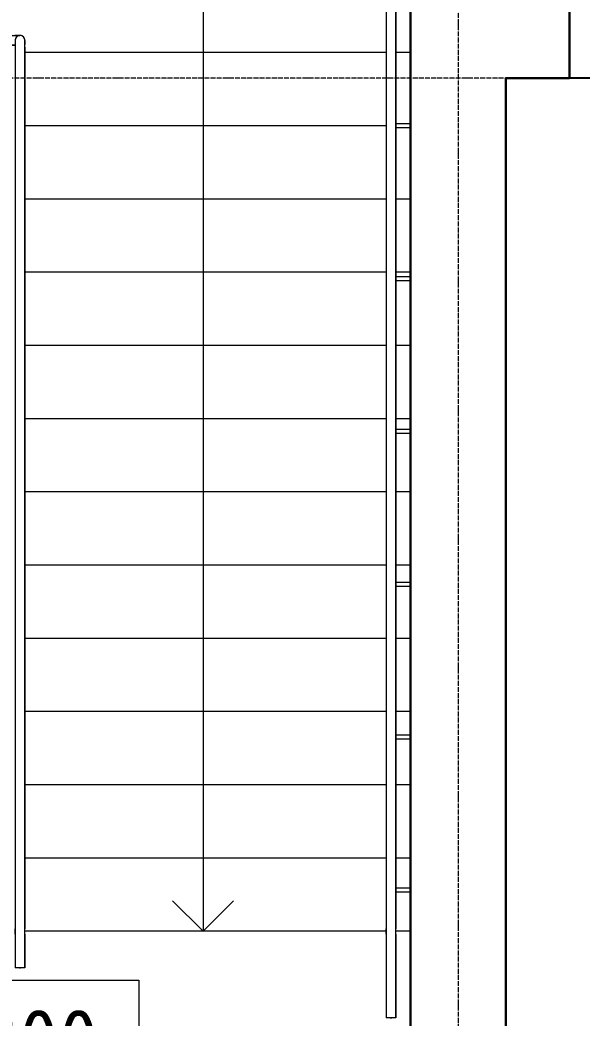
# Model space of a CAD drawing. Header units: millimetres. Extents: x -695119 to 412940, y -249585 to 622758.
# Drawn here: x 80086 to 82388, y 526878 to 530967 of the extents above; entities that cross this region are included whole.
import ezdxf

# ---------------------------------------------------------------- set-up
doc = ezdxf.new("R2010")
doc.units = ezdxf.units.MM
doc.linetypes.add('ADSK_Линия сетки', pattern=[25, 20, -2.5, 0, -2.5])
for name, color, linetype, lineweight in [('Высотные отметки', 7, 'Continuous', 9), ('Лестницы', 8, 'Continuous', 9), ('Ограждение', 8, 'Continuous', 9), ('Оси', 252, 'Continuous', 9), ('Перекрытия', 7, 'Continuous', 18), ('Стены разрез', 7, 'Continuous', 30), ('Стрелки вверх', 7, 'Continuous', 18), ('Типовые аннотации', 8, 'Continuous', 18)]:
    doc.layers.add(name, color=color, linetype=linetype, lineweight=lineweight)
doc.layers.add('Стены', color=194, linetype='Continuous')
doc.styles.add('GOST Common_1', font='', dxfattribs={"height": 250})
doc.styles.get('GOST Common_1').set_extended_font_data('GOST type B')

# ---------------------------------------------------------------- blocks, each defined once
blk = doc.blocks.new('Тип верхнего поручня - Верхний поручень_Внутренний_-V20-План 2 этажа смеж')
at = {"layer": 'Ограждение'}
for p, q in [((-11201, -5264.7), (-11491, -5264.7)), ((-11491, -5304.7), (-11201, -5304.7)), ((-11151, -5301.3), (-11151, -8933.1)), ((-11111, -8933.1), (-11111, -5301.3)), ((-11561, -5334.7), (-11561, -5622.9)), ((-11521, -5622.9), (-11521, -5334.7)), ((-11561, -5636.3), (-11561, -6194.3)), ((-11521, -6175.7), (-11521, -5636.3)), ((-11151, -8946.5), (-11151, -8984.7)), ((-11111, -8984.7), (-11111, -8946.5)), ((-11151, -8984.7), (-11151, -9084.7)), ((-11111, -9084.7), (-11111, -8984.7)), ((-11133.3, -9084.7), (-11128.6, -9084.7))]:
    blk.add_line(p, q, dxfattribs=at)
at = {"layer": 'Ограждение', "flags": 128}
for points in [[(-11491, -5264.7), (-11493.8, -5264.8), (-11496.6, -5265), (-11499.4, -5265.2), (-11502.1, -5265.6), (-11504.9, -5266.1), (-11507.6, -5266.7), (-11510.3, -5267.5), (-11513, -5268.3), (-11515.6, -5269.2), (-11518.2, -5270.3), (-11520.8, -5271.4), (-11523.3, -5272.6), (-11525.8, -5274), (-11528.2, -5275.4), (-11530.5, -5277), (-11532.8, -5278.6), (-11535, -5280.3), (-11537.1, -5282.1), (-11539.2, -5284), (-11541.2, -5286), (-11543.1, -5288), (-11544.9, -5290.1), (-11546.7, -5292.3), (-11548.3, -5294.6), (-11549.9, -5296.9), (-11551.3, -5299.3), (-11552.7, -5301.7), (-11554, -5304.2), (-11555.2, -5306.8), (-11556.2, -5309.4), (-11557.2, -5312), (-11558, -5314.7), (-11558.8, -5317.4), (-11559.4, -5320.1), (-11560, -5322.8), (-11560.4, -5325.6), (-11560.7, -5328.4), (-11560.9, -5331.2), (-11561, -5334), (-11561, -5334.7)], [(-11201, -5264.7), (-11198.2, -5264.7), (-11195.4, -5264.7), (-11192.6, -5264.7), (-11189.8, -5264.7), (-11187.1, -5264.7), (-11184.3, -5264.7), (-11181.6, -5264.7), (-11179, -5264.7), (-11176.3, -5264.7), (-11173.7, -5264.7), (-11171.2, -5264.7), (-11168.7, -5264.7), (-11166.2, -5264.7), (-11163.8, -5264.7), (-11161.5, -5264.7), (-11159.2, -5264.7), (-11157, -5264.7), (-11154.8, -5264.7), (-11152.8, -5264.7), (-11150.8, -5264.7), (-11148.9, -5264.7), (-11147, -5264.7), (-11145.3, -5264.7), (-11143.6, -5264.7), (-11142.1, -5264.7), (-11140.6, -5264.7), (-11139.2, -5264.7), (-11138, -5264.7), (-11136.8, -5264.7), (-11135.7, -5264.7), (-11134.8, -5264.7), (-11133.9, -5264.7), (-11133.2, -5264.7)], [(-11521, -5334.7), (-11521, -5333.5), (-11520.9, -5332.3), (-11520.8, -5331.1), (-11520.6, -5330), (-11520.4, -5328.8), (-11520.1, -5327.6), (-11519.8, -5326.4), (-11519.5, -5325.3), (-11519.1, -5324.2), (-11518.6, -5323), (-11518.1, -5322), (-11517.6, -5320.9), (-11517, -5319.8), (-11516.4, -5318.8), (-11515.7, -5317.8), (-11515, -5316.8), (-11514.3, -5315.9), (-11513.5, -5314.9), (-11512.7, -5314.1), (-11511.9, -5313.2), (-11511, -5312.4), (-11510.1, -5311.6), (-11509.2, -5310.9), (-11508.2, -5310.2), (-11507.2, -5309.5), (-11506.2, -5308.9), (-11505.1, -5308.3), (-11504, -5307.7), (-11503, -5307.2), (-11501.8, -5306.8), (-11500.7, -5306.4), (-11499.6, -5306), (-11498.4, -5305.7), (-11497.3, -5305.4), (-11496.1, -5305.2), (-11494.9, -5305), (-11493.7, -5304.9), (-11492.5, -5304.8), (-11491.3, -5304.7), (-11491, -5304.7)], [(-11151, -5304.7), (-11152.2, -5304.7), (-11154.3, -5304.7), (-11156.4, -5304.7), (-11158.6, -5304.7), (-11160.8, -5304.7), (-11163.2, -5304.7), (-11165.5, -5304.7), (-11168, -5304.7), (-11170.5, -5304.7), (-11173, -5304.7), (-11175.6, -5304.7), (-11178.2, -5304.7), (-11180.9, -5304.7), (-11183.6, -5304.7), (-11186.3, -5304.7), (-11189.1, -5304.7), (-11191.8, -5304.7), (-11194.6, -5304.7), (-11197.4, -5304.7), (-11200.2, -5304.7), (-11201, -5304.7)], [(-11151, -5284.7), (-11151, -5284.8), (-11151, -5284.8), (-11151, -5284.9), (-11151, -5285.1), (-11151, -5285.3), (-11151, -5285.6), (-11151, -5285.9), (-11151, -5286.3), (-11151, -5286.7), (-11151, -5287.1), (-11151, -5287.6), (-11151, -5288.1), (-11151, -5288.7), (-11151, -5289.3), (-11151, -5290), (-11151, -5290.7), (-11151, -5291.4), (-11151, -5292.2), (-11151, -5293), (-11151, -5293.8), (-11151, -5294.7), (-11151, -5295.6), (-11151, -5296.6), (-11151, -5297.5), (-11151, -5298.5), (-11151, -5299.5), (-11151, -5300.6), (-11151, -5301.3)], [(-11111, -5301.3), (-11111, -5300.3), (-11111, -5299.2), (-11111, -5298.2), (-11111, -5297.2), (-11111, -5296.3), (-11111, -5295.3), (-11111, -5294.4), (-11111, -5293.6), (-11111, -5292.7), (-11111, -5291.9), (-11111, -5291.2), (-11111, -5290.4), (-11111, -5289.8), (-11111, -5289.1), (-11111, -5288.5), (-11111, -5287.9), (-11111, -5287.4), (-11111, -5287), (-11111, -5286.5), (-11111, -5286.1), (-11111, -5285.8), (-11111, -5285.5), (-11111, -5285.3), (-11111, -5285.1), (-11111, -5284.9), (-11111, -5284.8), (-11111, -5284.7), (-11111, -5284.7)], [(-11561, -5622.9), (-11561, -5624.1), (-11561, -5625.3), (-11561, -5626.5), (-11561, -5627.7), (-11561, -5628.9), (-11561, -5630.1), (-11561, -5631.2), (-11561, -5632.4), (-11561, -5633.5), (-11561, -5634.6), (-11561, -5635.7), (-11561, -5636.3)], [(-11521, -5636.3), (-11521, -5635.3), (-11521, -5634.2), (-11521, -5633), (-11521, -5631.9), (-11521, -5630.7), (-11521, -5629.6), (-11521, -5628.4), (-11521, -5627.2), (-11521, -5626), (-11521, -5624.8), (-11521, -5623.6), (-11521, -5622.9)], [(-11151, -8933.1), (-11151, -8934.2), (-11151, -8935.3), (-11151, -8936.4), (-11151, -8937.6), (-11151, -8938.7), (-11151, -8939.9), (-11151, -8941.1), (-11151, -8942.2), (-11151, -8943.4), (-11151, -8944.6), (-11151, -8945.8), (-11151, -8946.5)], [(-11111, -8946.5), (-11111, -8945.3), (-11111, -8944.1), (-11111, -8942.9), (-11111, -8941.8), (-11111, -8940.6), (-11111, -8939.4), (-11111, -8938.2), (-11111, -8937.1), (-11111, -8936), (-11111, -8934.9), (-11111, -8933.8), (-11111, -8933.1)]]:
    blk.add_lwpolyline(points, dxfattribs=at)
at = {"layer": 'Ограждение'}
for start, end in [(0, 180), (140.6063, 159.9672), (90, 135), (40.6437, 90), (22.471, 34.4352), (165, 189.3911), (180, 187.4211), (170, 173.356), (186.6424, 190), (350.6089, 15), (6.6424, 10), (350, 353.356), (352.5814, 0)]:
    blk.add_arc((-11131, -5284.7), 20, start, end, dxfattribs=at)
blk = doc.blocks.new('Тип верхнего поручня - Верхний поручень_Внутренний_-V21-План 2 этажа смеж')
at = {"layer": 'Ограждение'}
for p, q in [((-11491, -5264.7), (-11181, -5264.7)), ((-11181, -5264.7), (-11131, -5264.7)), ((-11491, -5304.7), (-11181, -5304.7)), ((-11151, -5312.4), (-11151, -8924.2)), ((-11111, -5312.4), (-11111, -5284.7)), ((-11111, -5312.4), (-11111, -8924.2)), ((-11561, -5622.9), (-11561, -5334.7)), ((-11521, -5622.9), (-11521, -5334.7)), ((-11561, -5622.9), (-11561, -5645.3)), ((-11521, -5622.9), (-11521, -5645.3)), ((-11561, -5944.3), (-11561, -5645.3)), ((-11521, -5925.7), (-11521, -5645.3)), ((-11561, -5944.3), (-11521, -5925.7)), ((-11151, -8946.5), (-11151, -8924.2)), ((-11151, -8946.5), (-11151, -9084.7)), ((-11111, -8946.5), (-11111, -8924.2)), ((-11111, -8946.5), (-11111, -9084.7)), ((-11111, -9084.7), (-11151, -9084.7))]:
    blk.add_line(p, q, dxfattribs=at)
for radius in [70, 30]:
    blk.add_arc((-11491, -5334.7), radius, 90, 180, dxfattribs=at)
blk = doc.blocks.new('Тип перил - Перила_Внутренний_-1133525-План 2 этажа смеж')
at = {"layer": 'Ограждение'}
for p, q in [((-11162.8, -5264.7), (-11174.2, -5264.7)), ((-11131, -5264.7), (-11151.5, -5264.7)), ((-11181, -5304.7), (-11151, -5304.7)), ((-11111, -5301.3), (-11111, -5284.7))]:
    blk.add_line(p, q, dxfattribs=at)
at = {"layer": 'Ограждение', "flags": 128}
for points in [[(-11491, -5264.7), (-11493.8, -5264.8), (-11496.6, -5265), (-11499.4, -5265.2), (-11502.1, -5265.6), (-11504.9, -5266.1), (-11507.6, -5266.7), (-11510.3, -5267.5), (-11513, -5268.3), (-11515.6, -5269.2), (-11518.2, -5270.3), (-11520.8, -5271.4), (-11523.3, -5272.6), (-11525.8, -5274), (-11528.2, -5275.4), (-11530.5, -5277), (-11532.8, -5278.6), (-11535, -5280.3), (-11537.1, -5282.1), (-11539.2, -5284), (-11541.2, -5286), (-11543.1, -5288), (-11544.9, -5290.1), (-11546.7, -5292.3), (-11548.3, -5294.6), (-11549.9, -5296.9), (-11551.3, -5299.3), (-11552.7, -5301.7), (-11554, -5304.2), (-11555.2, -5306.8), (-11556.2, -5309.4), (-11557.2, -5312), (-11558, -5314.7), (-11558.8, -5317.4), (-11559.4, -5320.1), (-11560, -5322.8), (-11560.4, -5325.6), (-11560.7, -5328.4), (-11560.9, -5331.2), (-11561, -5334)], [(-11561, -5622.9), (-11561, -5624.1), (-11561, -5625.3), (-11561, -5626.5), (-11561, -5627.7), (-11561, -5628.9), (-11561, -5630.1)], [(-11561, -5632.1), (-11561, -5632.4), (-11561, -5633.5), (-11561, -5634.6), (-11561, -5635.7), (-11561, -5636.3)], [(-11521, -5630.7), (-11521, -5629.6), (-11521, -5628.4), (-11521, -5627.2), (-11521, -5626), (-11521, -5624.8), (-11521, -5623.6), (-11521, -5622.9)], [(-11521, -5636.3), (-11521, -5635.3), (-11521, -5634.2), (-11521, -5633), (-11521, -5631.9)], [(-11151, -8933.1), (-11151, -8934.2), (-11151, -8935.3), (-11151, -8936.4), (-11151, -8937.6)], [(-11151, -8938.7), (-11151, -8939.9), (-11151, -8941.1), (-11151, -8942.2), (-11151, -8943.4), (-11151, -8944.6), (-11151, -8945.8), (-11151, -8946.5)], [(-11111, -8937.1), (-11111, -8936), (-11111, -8934.9), (-11111, -8933.8), (-11111, -8933.1)], [(-11111, -8946.5), (-11111, -8945.3), (-11111, -8944.1), (-11111, -8942.9), (-11111, -8941.8), (-11111, -8940.6), (-11111, -8939.4)]]:
    blk.add_lwpolyline(points, dxfattribs=at)
blk = doc.blocks.new('Тип перил - Перила_Внутренний_-V23-План 2 этажа смеж')
at = {"layer": 'Ограждение'}
for p, q in [((-11174.2, -5264.7), (-11162.8, -5264.7)), ((-11151.5, -5264.7), (-11131, -5264.7)), ((-11181, -5304.7), (-11151, -5304.7)), ((-11111, -5284.7), (-11111, -5301.3)), ((-11561, -5622.9), (-11561, -5636.4)), ((-11521, -5622.9), (-11521, -5636.4)), ((-11151, -8946.5), (-11151, -8933.1)), ((-11111, -8946.5), (-11111, -8933.1))]:
    blk.add_line(p, q, dxfattribs=at)
for start, end in [(90, 129.7649), (140.2351, 180)]:
    blk.add_arc((-11491, -5334.7), 30, start, end, dxfattribs=at)
blk = doc.blocks.new('Тип перил - Перила_Внутренний_-1137896-План 2 этажа смеж')
at = {"layer": 'Ограждение'}
for p, q in [((-9631, -5054.2), (-9631, -8933.1)), ((-9591, -8933.1), (-9591, -5054.2)), ((-9631, -8946.5), (-9631, -9289.7)), ((-9591, -9289.7), (-9591, -8946.5)), ((-9613.3, -9289.7), (-9608.6, -9289.7))]:
    blk.add_line(p, q, dxfattribs=at)
at = {"layer": 'Ограждение', "flags": 128}
for points in [[(-9631, -8933.1), (-9631, -8934.2), (-9631, -8935.3), (-9631, -8936.4), (-9631, -8937.6), (-9631, -8938.7), (-9631, -8939.9), (-9631, -8941.1), (-9631, -8942.2), (-9631, -8943.4), (-9631, -8944.6), (-9631, -8945.8), (-9631, -8946.5)], [(-9591, -8946.5), (-9591, -8945.3), (-9591, -8944.1), (-9591, -8942.9), (-9591, -8941.8), (-9591, -8940.6), (-9591, -8939.4), (-9591, -8938.2), (-9591, -8937.1), (-9591, -8936), (-9591, -8934.9), (-9591, -8933.8), (-9591, -8933.1)]]:
    blk.add_lwpolyline(points, dxfattribs=at)
blk = doc.blocks.new('Тип перил - D15 высота60 консоль80-16089-План 2 этажа смеж')
at = {"layer": 'Ограждение'}
for p, q in [((-7.5, 80), (-7.5, 20)), ((7.5, 20), (7.5, 80))]:
    blk.add_line(p, q, dxfattribs=at)
blk = doc.blocks.new('Тип перил - D15 высота60 консоль80-3551538-План 2 этажа смеж')
at = {"rotation": 270}
blk.add_blockref('Тип перил - D15 высота60 консоль80-16089-План 2 этажа смеж', (-9611, -5634.8), dxfattribs=at)
blk = doc.blocks.new('Тип перил - D15 высота60 консоль80-3551539-План 2 этажа смеж')
at = {"rotation": 270}
blk.add_blockref('Тип перил - D15 высота60 консоль80-16089-План 2 этажа смеж', (-9611, -6260.9), dxfattribs=at)
blk = doc.blocks.new('Тип перил - D15 высота60 консоль80-3551540-План 2 этажа смеж')
at = {"rotation": 270}
blk.add_blockref('Тип перил - D15 высота60 консоль80-16089-План 2 этажа смеж', (-9611, -6887), dxfattribs=at)
blk = doc.blocks.new('Тип перил - D15 высота60 консоль80-3551541-План 2 этажа смеж')
at = {"rotation": 270}
blk.add_blockref('Тип перил - D15 высота60 консоль80-16089-План 2 этажа смеж', (-9611, -7513.1), dxfattribs=at)
blk = doc.blocks.new('Тип перил - D15 высота60 консоль80-3551542-План 2 этажа смеж')
at = {"rotation": 270}
blk.add_blockref('Тип перил - D15 высота60 консоль80-16089-План 2 этажа смеж', (-9611, -8139.2), dxfattribs=at)
blk = doc.blocks.new('Тип перил - D15 высота60 консоль80-3551543-План 2 этажа смеж')
at = {"rotation": 270}
blk.add_blockref('Тип перил - D15 высота60 консоль80-16089-План 2 этажа смеж', (-9611, -8765.3), dxfattribs=at)
blk = doc.blocks.new('Тип перил - Перила_Внутренний_-V33-План 2 этажа смеж')
at = {"layer": 'Ограждение'}
for p, q in [((-9631, -5045.3), (-9631, -8924.2)), ((-9591, -5045.3), (-9591, -8924.2)), ((-9631, -8946.5), (-9631, -8924.2)), ((-9631, -8946.5), (-9631, -9289.7)), ((-9591, -8946.5), (-9591, -8924.2)), ((-9591, -8946.5), (-9591, -9289.7)), ((-9591, -9289.7), (-9631, -9289.7))]:
    blk.add_line(p, q, dxfattribs=at)
blk = doc.blocks.new('Тип перил - Перила_Внутренний_-1137910-План 2 этажа смеж')
at = {"layer": 'Ограждение', "flags": 128}
for points in [[(-9631, -8933.1), (-9631, -8934.2), (-9631, -8935.3), (-9631, -8936.4), (-9631, -8937.6)], [(-9631, -8938.7), (-9631, -8939.9), (-9631, -8941.1), (-9631, -8942.2), (-9631, -8943.4), (-9631, -8944.6), (-9631, -8945.8), (-9631, -8946.5)], [(-9591, -8937.1), (-9591, -8936), (-9591, -8934.9), (-9591, -8933.8), (-9591, -8933.1)], [(-9591, -8946.5), (-9591, -8945.3), (-9591, -8944.1), (-9591, -8942.9), (-9591, -8941.8), (-9591, -8940.6), (-9591, -8939.4)]]:
    blk.add_lwpolyline(points, dxfattribs=at)
blk = doc.blocks.new('Тип перил - Перила_Внутренний_-V34-План 2 этажа смеж')
at = {"layer": 'Ограждение'}
for p, q in [((-9631, -8946.5), (-9631, -8933.1)), ((-9591, -8946.5), (-9591, -8933.1))]:
    blk.add_line(p, q, dxfattribs=at)
blk = doc.blocks.new('Высотные отметки - Рамка-12095-План 2 этажа смеж')
at = {"layer": 'Типовые аннотации', "lineweight": 20}
for p, q in [((-6.5, 0), (-6.5, 5)), ((-6.5, 5), (6.5, 5)), ((6.5, 5), (6.5, 0)), ((6.5, 0), (-6.5, 0))]:
    blk.add_line(p, q, dxfattribs=at)

msp = doc.modelspace()

# ---------------------------------------------------------------- linework, layer by layer
at = {"layer": 'Лестницы'}
for p, q in [((81586.401, 530833.241), (80106.401, 530833.241)), ((81586.401, 530833.241), (80106.401, 530833.241)), ((81686.401, 530833.241), (81626.401, 530833.241)), ((81686.401, 530833.241), (81626.401, 530833.241)), ((81586.401, 530533.241), (80106.401, 530533.241)), ((81586.401, 530533.241), (80106.401, 530533.241)), ((81586.401, 530233.241), (80106.401, 530233.241)), ((81586.401, 530233.241), (80106.401, 530233.241)), ((81686.401, 530233.241), (81626.401, 530233.241)), ((81686.401, 530233.241), (81626.401, 530233.241)), ((81586.401, 529933.241), (80106.401, 529933.241)), ((81586.401, 529933.241), (80106.401, 529933.241)), ((81686.401, 529933.241), (81626.401, 529933.241)), ((81686.401, 529933.241), (81626.401, 529933.241)), ((81586.401, 529633.241), (80106.401, 529633.241)), ((81586.401, 529633.241), (80106.401, 529633.241)), ((81686.401, 529633.241), (81626.401, 529633.241)), ((81686.401, 529633.241), (81626.401, 529633.241)), ((81586.401, 529333.241), (80106.401, 529333.241)), ((81586.401, 529333.241), (80106.401, 529333.241)), ((81686.401, 529333.241), (81626.401, 529333.241)), ((81686.401, 529333.241), (81626.401, 529333.241)), ((81586.401, 529033.241), (80106.401, 529033.241)), ((81586.401, 529033.241), (80106.401, 529033.241)), ((81686.401, 529033.241), (81626.401, 529033.241)), ((81686.401, 529033.241), (81626.401, 529033.241)), ((81586.401, 528733.241), (80106.401, 528733.241)), ((81586.401, 528733.241), (80106.401, 528733.241)), ((81686.401, 528733.241), (81626.401, 528733.241)), ((81686.401, 528733.241), (81626.401, 528733.241)), ((81586.401, 528433.241), (80106.401, 528433.241)), ((81586.401, 528433.241), (80106.401, 528433.241)), ((81686.401, 528433.241), (81626.401, 528433.241)), ((81686.401, 528433.241), (81626.401, 528433.241)), ((81586.401, 528133.241), (80106.401, 528133.241)), ((81586.401, 528133.241), (80106.401, 528133.241)), ((81686.401, 528133.241), (81626.401, 528133.241)), ((81686.401, 528133.241), (81626.401, 528133.241)), ((81586.401, 527833.241), (80106.401, 527833.241)), ((81586.401, 527833.241), (80106.401, 527833.241)), ((81686.401, 527833.241), (81626.401, 527833.241)), ((81686.401, 527833.241), (81626.401, 527833.241)), ((81586.401, 527533.241), (80106.401, 527533.241)), ((81586.401, 527533.241), (80106.401, 527533.241)), ((81686.401, 527533.241), (81626.401, 527533.241)), ((81686.401, 527533.241), (81626.401, 527533.241)), ((81586.78, 527233.241), (80106.022, 527233.241)), ((81586.78, 527233.241), (80106.022, 527233.241)), ((81686.401, 527233.241), (81626.022, 527233.241)), ((81686.401, 527233.241), (81626.022, 527233.241))]:
    msp.add_line(p, q, dxfattribs=at)
at = {"layer": 'Оси', "linetype": 'ADSK_Линия сетки'}
for p, q in [((81881.401, 533028.241), (81881.401, 504902.555)), ((127748.695, 530728.241), (50771.339, 530728.241))]:
    msp.add_line(p, q, dxfattribs=at)
at = {"layer": 'Перекрытия', "color": 49, "true_color": 0x464646}
for p, q in [((81586.78, 527233.241), (80106.022, 527233.241)), ((81686.401, 527233.241), (81626.022, 527233.241))]:
    msp.add_line(p, q, dxfattribs=at)
at = {"layer": 'Стены'}
msp.add_line((83986.401, 530728.241), (82336.401, 530728.241), dxfattribs=at)
at = {"layer": 'Стены разрез'}
for p, q in [((81686.401, 532528.241), (81686.401, 524333.241)), ((82336.401, 530728.241), (82336.401, 531278.241)), ((82336.401, 530728.241), (82076.401, 530728.241)), ((82076.401, 524723.241), (82076.401, 530728.241))]:
    msp.add_line(p, q, dxfattribs=at)
at = {"layer": 'Стрелки вверх'}
for p, q in [((80836.401, 531628.241), (80836.401, 530833.241)), ((80836.401, 530833.241), (80836.401, 530533.241)), ((80836.401, 530533.241), (80836.401, 530233.241)), ((80836.401, 530233.241), (80836.401, 529933.241)), ((80836.401, 529933.241), (80836.401, 529633.241)), ((80836.401, 529633.241), (80836.401, 529333.241)), ((80836.401, 529333.241), (80836.401, 529033.241)), ((80836.401, 529033.241), (80836.401, 528733.241)), ((80836.401, 528733.241), (80836.401, 528433.241)), ((80836.401, 528433.241), (80836.401, 528133.241)), ((80836.401, 528133.241), (80836.401, 527833.241)), ((80836.401, 527833.241), (80836.401, 527533.241)), ((80836.401, 527533.241), (80836.401, 527233.241)), ((80836.401, 527233.241), (80711.401, 527358.241)), ((80836.401, 527233.241), (80961.401, 527358.241))]:
    msp.add_line(p, q, dxfattribs=at)

# ---------------------------------------------------------------- block references
at = {"layer": 'Ограждение'}
for name in ['Тип перил - Перила_Внутренний_-1137896-План 2 этажа смеж', 'Тип перил - Перила_Внутренний_-V33-План 2 этажа смеж', 'Тип перил - Перила_Внутренний_-1137910-План 2 этажа смеж', 'Тип перил - Перила_Внутренний_-V34-План 2 этажа смеж', 'Тип верхнего поручня - Верхний поручень_Внутренний_-V20-План 2 этажа смеж', 'Тип верхнего поручня - Верхний поручень_Внутренний_-V21-План 2 этажа смеж', 'Тип перил - Перила_Внутренний_-1133525-План 2 этажа смеж', 'Тип перил - Перила_Внутренний_-V23-План 2 этажа смеж', 'Тип перил - D15 высота60 консоль80-3551538-План 2 этажа смеж', 'Тип перил - D15 высота60 консоль80-3551539-План 2 этажа смеж', 'Тип перил - D15 высота60 консоль80-3551540-План 2 этажа смеж', 'Тип перил - D15 высота60 консоль80-3551541-План 2 этажа смеж', 'Тип перил - D15 высота60 консоль80-3551542-План 2 этажа смеж', 'Тип перил - D15 высота60 консоль80-3551543-План 2 этажа смеж']:
    msp.add_blockref(name, (91217.378, 536167.972), dxfattribs=at)
at = {"layer": 'Типовые аннотации', "lineweight": 20, "xscale": 99.99999999999993, "yscale": 99.99999999999993, "zscale": 99.99999999999993}
msp.add_blockref('Высотные отметки - Рамка-12095-План 2 этажа смеж', (79922.851, 526533.621), dxfattribs=at)

# ---------------------------------------------------------------- texts
at = {"layer": 'Высотные отметки', "lineweight": 20, "insert": (79494.175, 526910.328), "char_height": 250, "width": 1028.82257, "attachment_point": 1, "line_spacing_factor": 1.022761, "style": 'GOST Common_1'}
msp.add_mtext('+3,900', dxfattribs=at)

doc.saveas('drawing.dxf')
